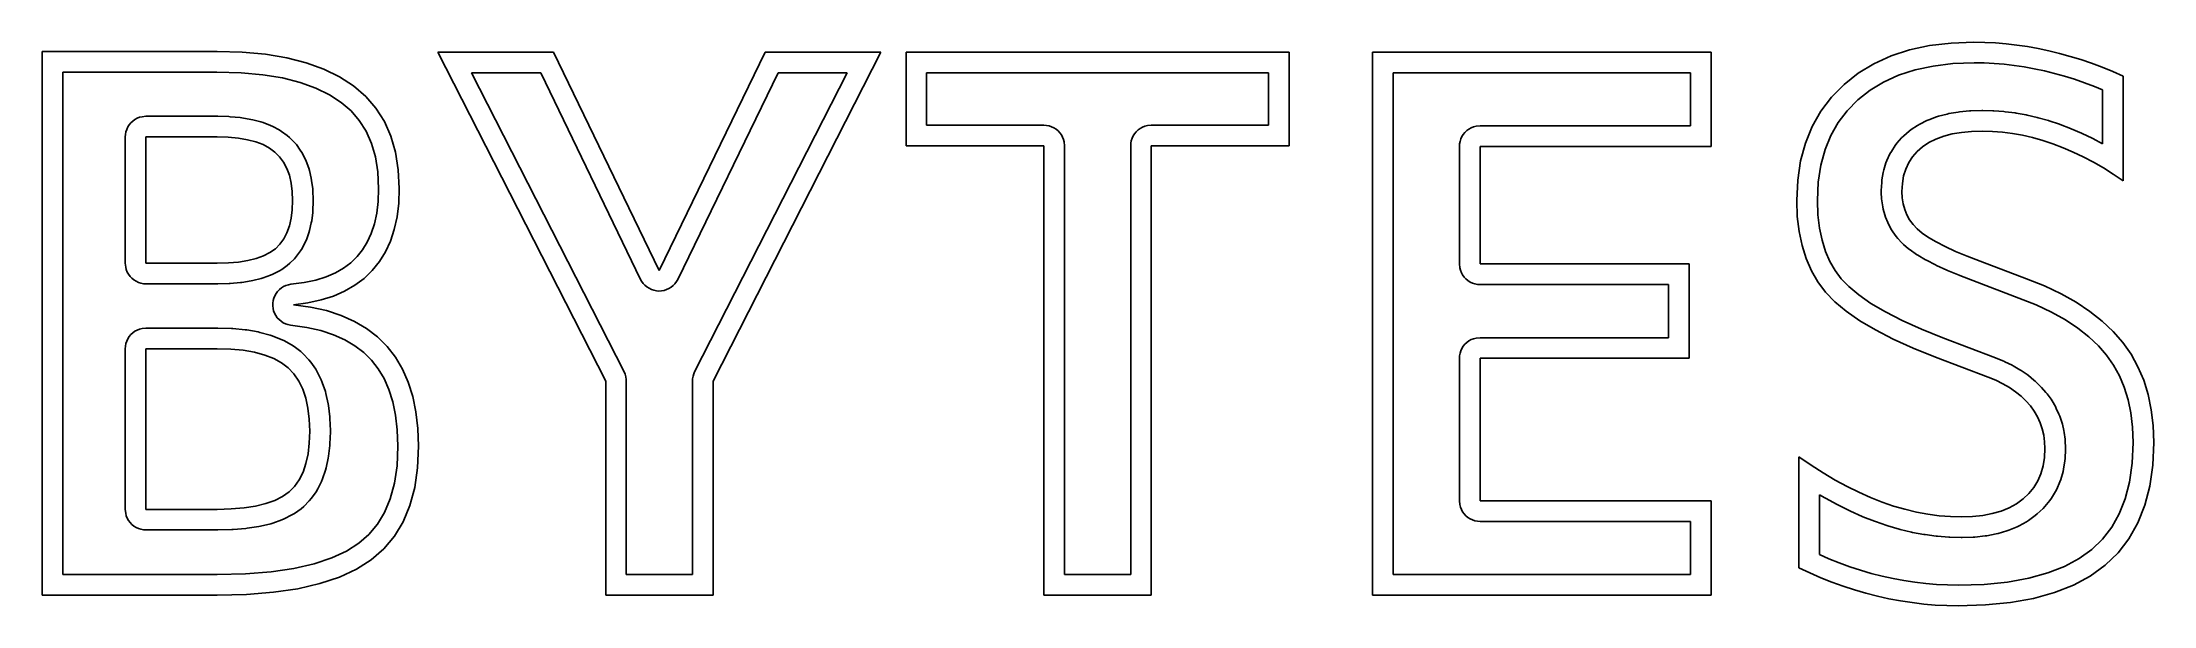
# Model space of a CAD drawing. Header units: metres. Extents: x -25.4 to 25.7, y -6.7 to 7.
import ezdxf

# ---------------------------------------------------------------- set-up
doc = ezdxf.new("R2010")
doc.units = ezdxf.units.M

msp = doc.modelspace()

# ---------------------------------------------------------------- linework, layer by layer
for p, q in [((-21.1967, 6.76012), (-25.4369, 6.76012)), ((-25.4369, 6.76012), (-25.4369, -6.41875)), ((-20.5917, 6.74312), (-21.1967, 6.76012)), ((-20.0312, 6.69209), (-20.5917, 6.74312)), ((-19.5151, 6.60704), (-20.0312, 6.69209)), ((-13.0494, 6.74348), (-15.8528, 6.74348)), ((-15.8528, 6.74348), (-11.7888, -1.23499)), ((-10.4929, 1.45392), (-13.0494, 6.74348)), ((-7.92757, 6.74348), (-10.4929, 1.45392)), ((-9.18817, -1.23499), (-5.12424, 6.74348)), ((-5.12424, 6.74348), (-7.92757, 6.74348)), ((4.76851, 6.74348), (-4.51439, 6.74348)), ((-4.51439, 6.74348), (-4.51439, 4.47212)), ((4.76851, 4.47212), (4.76851, 6.74348)), ((14.9873, 6.74348), (6.78886, 6.74348)), ((6.78886, 6.74348), (6.78886, -6.41875)), ((14.9873, 4.45547), (14.9873, 6.74348)), ((19.3459, 6.65051), (18.9312, 6.46251)), ((19.7956, 6.79675), (19.3459, 6.65051)), ((20.2801, 6.9012), (19.7956, 6.79675)), ((20.7995, 6.96387), (20.2801, 6.9012)), ((21.3538, 6.98476), (20.7995, 6.96387)), ((21.6133, 6.98051), (21.3538, 6.98476)), ((21.8727, 6.96777), (21.6133, 6.98051)), ((22.1321, 6.94653), (21.8727, 6.96777)), ((22.3916, 6.91681), (22.1321, 6.94653)), ((22.651, 6.87857), (22.3916, 6.91681)), ((22.9104, 6.83185), (22.651, 6.87857)), ((23.1698, 6.77663), (22.9104, 6.83185)), ((23.4289, 6.7131), (23.1698, 6.77663)), ((23.6872, 6.64143), (23.4289, 6.7131)), ((-24.9369, -5.91875), (-24.9369, 6.26012)), ((-24.9369, 6.26012), (-21.2037, 6.26012)), ((-21.2037, 6.26012), (-20.6214, 6.24376)), ((-20.6214, 6.24376), (-20.0946, 6.1958)), ((-20.0946, 6.1958), (-19.6171, 6.1171)), ((-19.0435, 6.48798), (-19.5151, 6.60704)), ((-18.6163, 6.3349), (-19.0435, 6.48798)), ((-18.2335, 6.14781), (-18.6163, 6.3349)), ((-17.8952, 5.9267), (-18.2335, 6.14781)), ((-11.3433, -1.00804), (-15.0369, 6.24348)), ((-15.0369, 6.24348), (-13.3631, 6.24348)), ((-13.3631, 6.24348), (-10.943, 1.23634)), ((-10.043, 1.23573), (-7.61435, 6.24348)), ((-5.94005, 6.24348), (-9.6337, -1.00804)), ((-7.61435, 6.24348), (-5.94005, 6.24348)), ((-4.01439, 4.97212), (-4.01439, 6.24348)), ((-4.01439, 6.24348), (4.26851, 6.24348)), ((4.26851, 6.24348), (4.26851, 4.97212)), ((7.28886, -5.91875), (7.28886, 6.24348)), ((7.28886, 6.24348), (14.4873, 6.24348)), ((14.4873, 6.24348), (14.4873, 4.95547)), ((18.5514, 6.23271), (18.2065, 5.96114)), ((18.9312, 6.46251), (18.5514, 6.23271)), ((19.1648, 6.01939), (19.5271, 6.18364)), ((19.5271, 6.18364), (19.9259, 6.31337)), ((19.9259, 6.31337), (20.3629, 6.40756)), ((20.3629, 6.40756), (20.8389, 6.465)), ((20.8389, 6.465), (21.3591, 6.4846)), ((21.3591, 6.4846), (21.5969, 6.48071)), ((21.5969, 6.48071), (21.8401, 6.46877)), ((21.8401, 6.46877), (22.0834, 6.44885)), ((22.0834, 6.44885), (22.3265, 6.42099)), ((22.3265, 6.42099), (22.5704, 6.38504)), ((22.5704, 6.38504), (22.8138, 6.3412)), ((22.8138, 6.3412), (23.0585, 6.28912)), ((23.0585, 6.28912), (23.3021, 6.22937)), ((23.3021, 6.22937), (23.5466, 6.16158)), ((23.5466, 6.16158), (23.7901, 6.08612)), ((23.9449, 6.56163), (23.6872, 6.64143)), ((24.2018, 6.47369), (23.9449, 6.56163)), ((24.458, 6.37762), (24.2018, 6.47369)), ((24.7135, 6.27342), (24.458, 6.37762)), ((24.9682, 6.16109), (24.7135, 6.27342)), ((24.9682, 3.62349), (24.9682, 6.16109)), ((-19.6171, 6.1171), (-19.1893, 6.00912)), ((-19.1893, 6.00912), (-18.811, 5.87354)), ((-18.811, 5.87354), (-18.481, 5.71227)), ((-18.481, 5.71227), (-18.1973, 5.52686)), ((-17.6017, 5.67174), (-17.8952, 5.9267)), ((-17.3533, 5.38312), (-17.6017, 5.67174)), ((17.9025, 5.65305), (17.6452, 5.31361)), ((18.2065, 5.96114), (17.9025, 5.65305)), ((18.5405, 5.58769), (18.8365, 5.8208)), ((18.8365, 5.8208), (19.1648, 6.01939)), ((23.7901, 6.08612), (24.0328, 6.00307)), ((24.0328, 6.00307), (24.276, 5.91187)), ((24.276, 5.91187), (24.4682, 5.83347)), ((24.4682, 5.83347), (24.4682, 4.52525)), ((-23.1374, 5.14085), (-23.1924, 5.11061)), ((-23.079, 5.16397), (-23.1374, 5.14085)), ((-23.0182, 5.1796), (-23.079, 5.16397)), ((-22.9245, 5.18845), (-23.0182, 5.1796)), ((-21.1967, 5.18845), (-22.9245, 5.18845)), ((-21.1826, 5.18825), (-21.1967, 5.18845)), ((-20.9166, 5.18077), (-21.1826, 5.18825)), ((-20.8849, 5.17886), (-20.9166, 5.18077)), ((-20.641, 5.15645), (-20.8849, 5.17886)), ((-20.6037, 5.1516), (-20.641, 5.15645)), ((-20.3819, 5.11423), (-20.6037, 5.1516)), ((-18.1973, 5.52686), (-17.9569, 5.31804)), ((-17.9569, 5.31804), (-17.7565, 5.08508)), ((-17.1501, 5.06085), (-17.3533, 5.38312)), ((17.6452, 5.31361), (17.4348, 4.94284)), ((18.0638, 5.03801), (18.2813, 5.32507)), ((18.2813, 5.32507), (18.5405, 5.58769)), ((20.4493, 5.17509), (20.2607, 5.10545)), ((20.4956, 5.1897), (20.4493, 5.17509)), ((20.7022, 5.24388), (20.4956, 5.1897)), ((20.7442, 5.25298), (20.7022, 5.24388)), ((20.9687, 5.29166), (20.7442, 5.25298)), ((21.0059, 5.29665), (20.9687, 5.29166)), ((21.2484, 5.31987), (21.0059, 5.29665)), ((21.2813, 5.32193), (21.2484, 5.31987)), ((21.5418, 5.32967), (21.2813, 5.32193)), ((21.5696, 5.32971), (21.5418, 5.32967)), ((21.8118, 5.32343), (21.5696, 5.32971)), ((21.8375, 5.32208), (21.8118, 5.32343)), ((22.0804, 5.30321), (21.8375, 5.32208)), ((22.1057, 5.3006), (22.0804, 5.30321)), ((22.3493, 5.26915), (22.1057, 5.3006)), ((22.374, 5.26534), (22.3493, 5.26915)), ((22.6183, 5.2213), (22.374, 5.26534)), ((22.6421, 5.2164), (22.6183, 5.2213)), ((22.8871, 5.15979), (22.6421, 5.2164)), ((22.9101, 5.1539), (22.8871, 5.15979)), ((23.1559, 5.0847), (22.9101, 5.1539)), ((-23.4206, 4.75111), (-23.4245, 4.68845)), ((-23.4245, 4.68845), (-23.4245, 1.62668)), ((-23.4088, 4.81279), (-23.4206, 4.75111)), ((-23.3894, 4.87251), (-23.4088, 4.81279)), ((-23.3627, 4.92932), (-23.3894, 4.87251)), ((-23.329, 4.98235), (-23.3627, 4.92932)), ((-23.289, 5.03072), (-23.329, 4.98235)), ((-23.2432, 5.0737), (-23.289, 5.03072)), ((-23.1924, 5.11061), (-23.2432, 5.0737)), ((-22.9245, 1.62668), (-22.9245, 4.68845)), ((-22.9245, 4.68845), (-21.1967, 4.68845)), ((-21.1967, 4.68845), (-20.9307, 4.68097)), ((-20.9307, 4.68097), (-20.6868, 4.65855)), ((-20.6868, 4.65855), (-20.465, 4.62119)), ((-20.465, 4.62119), (-20.2654, 4.56886)), ((-20.3383, 5.10484), (-20.3819, 5.11423)), ((-20.1386, 5.05252), (-20.3383, 5.10484)), ((-20.0882, 5.03642), (-20.1386, 5.05252)), ((-19.9107, 4.96916), (-20.0882, 5.03642)), ((-19.854, 4.94354), (-19.9107, 4.96916)), ((-19.6987, 4.86133), (-19.854, 4.94354)), ((-19.6379, 4.82338), (-19.6987, 4.86133)), ((-19.5047, 4.72623), (-19.6379, 4.82338)), ((-19.4454, 4.67538), (-19.5047, 4.72623)), ((-19.3319, 4.56169), (-19.4454, 4.67538)), ((-17.7565, 5.08508), (-17.5923, 4.82477)), ((-17.5923, 4.82477), (-17.4628, 4.5331)), ((-16.992, 4.70491), (-17.1501, 5.06085)), ((-16.8791, 4.31531), (-16.992, 4.70491)), ((-1.17325, 4.97212), (-4.01439, 4.97212)), ((-1.11058, 4.96819), (-1.17325, 4.97212)), ((-1.0489, 4.95642), (-1.11058, 4.96819)), ((-0.989182, 4.93701), (-1.0489, 4.95642)), ((-0.932373, 4.91028), (-0.989182, 4.93701)), ((-0.879349, 4.87663), (-0.932373, 4.91028)), ((-0.830978, 4.83661), (-0.879349, 4.87663)), ((-0.787994, 4.79083), (-0.830978, 4.83661)), ((-0.751083, 4.74004), (-0.787994, 4.79083)), ((-0.72084, 4.68501), (-0.751083, 4.74004)), ((-0.697723, 4.62663), (-0.72084, 4.68501)), ((-0.682098, 4.56581), (-0.697723, 4.62663)), ((0.962494, 4.65619), (0.943085, 4.59647)), ((0.989227, 4.713), (0.962494, 4.65619)), ((1.02287, 4.76602), (0.989227, 4.713)), ((1.0629, 4.81439), (1.02287, 4.76602)), ((1.10867, 4.85738), (1.0629, 4.81439)), ((1.15947, 4.89429), (1.10867, 4.85738)), ((1.21449, 4.92453), (1.15947, 4.89429)), ((1.27287, 4.94765), (1.21449, 4.92453)), ((1.33369, 4.96327), (1.27287, 4.94765)), ((1.42738, 4.97212), (1.33369, 4.96327)), ((4.26851, 4.97212), (1.42738, 4.97212)), ((8.9245, 4.63954), (8.90509, 4.57982)), ((8.95123, 4.69635), (8.9245, 4.63954)), ((8.98488, 4.74937), (8.95123, 4.69635)), ((9.0249, 4.79774), (8.98488, 4.74937)), ((9.07068, 4.84073), (9.0249, 4.79774)), ((9.12148, 4.87764), (9.07068, 4.84073)), ((9.1765, 4.90788), (9.12148, 4.87764)), ((9.23488, 4.931), (9.1765, 4.90788)), ((9.2957, 4.94662), (9.23488, 4.931)), ((9.38939, 4.95547), (9.2957, 4.94662)), ((14.4873, 4.95547), (9.38939, 4.95547)), ((17.4348, 4.94284), (17.2711, 4.54074)), ((17.7458, 4.38075), (17.8856, 4.72417)), ((17.8856, 4.72417), (18.0638, 5.03801)), ((19.6019, 4.66585), (19.4892, 4.53755)), ((19.6509, 4.71437), (19.6019, 4.66585)), ((19.7843, 4.82933), (19.6509, 4.71437)), ((19.8355, 4.86809), (19.7843, 4.82933)), ((19.9881, 4.9687), (19.8355, 4.86809)), ((20.0401, 4.99866), (19.9881, 4.9687)), ((20.2106, 5.08379), (20.0401, 4.99866)), ((20.2607, 5.10545), (20.2106, 5.08379)), ((20.2634, 4.55128), (20.4339, 4.63641)), ((20.4339, 4.63641), (20.6225, 4.70605)), ((20.6225, 4.70605), (20.8291, 4.76024)), ((20.8291, 4.76024), (21.0536, 4.79892)), ((21.0536, 4.79892), (21.2961, 4.82214)), ((21.2961, 4.82214), (21.5566, 4.82988)), ((21.5566, 4.82988), (21.7988, 4.82359)), ((21.7988, 4.82359), (22.0417, 4.80472)), ((22.0417, 4.80472), (22.2853, 4.77327)), ((22.2853, 4.77327), (22.5296, 4.72923)), ((22.5296, 4.72923), (22.7746, 4.67262)), ((22.7746, 4.67262), (23.0203, 4.60342)), ((23.0203, 4.60342), (23.2668, 4.52165)), ((23.1778, 5.07799), (23.1559, 5.0847)), ((23.4242, 4.99622), (23.1778, 5.07799)), ((23.4447, 4.98891), (23.4242, 4.99622)), ((23.6911, 4.8951), (23.4447, 4.98891)), ((23.7104, 4.88727), (23.6911, 4.8951)), ((23.9556, 4.78195), (23.7104, 4.88727)), ((23.9741, 4.77356), (23.9556, 4.78195)), ((24.2182, 4.65675), (23.9741, 4.77356)), ((24.2359, 4.64789), (24.2182, 4.65675)), ((24.4682, 4.52525), (24.2359, 4.64789)), ((-20.2654, 4.56886), (-20.0879, 4.5016)), ((-20.0879, 4.5016), (-19.9325, 4.41939)), ((-19.9325, 4.41939), (-19.7993, 4.32224)), ((-19.7993, 4.32224), (-19.6859, 4.20854)), ((-19.6859, 4.20854), (-19.5899, 4.07666)), ((-19.2816, 4.50279), (-19.3319, 4.56169)), ((-19.1856, 4.37091), (-19.2816, 4.50279)), ((-19.1469, 4.30844), (-19.1856, 4.37091)), ((-19.0683, 4.15836), (-19.1469, 4.30844)), ((-19.0414, 4.09718), (-19.0683, 4.15836)), ((-18.9803, 3.92891), (-19.0414, 4.09718)), ((-17.4628, 4.5331), (-17.3679, 4.20581)), ((-17.3679, 4.20581), (-17.3094, 3.84006)), ((-16.8114, 3.89204), (-16.8791, 4.31531)), ((-4.51439, 4.47212), (-1.17325, 4.47212)), ((-1.17325, 4.47212), (-1.17325, -6.41875)), ((-0.673248, 4.47212), (-0.682098, 4.56581)), ((-0.673248, -5.91875), (-0.673248, 4.47212)), ((0.93132, 4.53479), (0.927383, 4.47212)), ((0.927383, 4.47212), (0.927383, -5.91875)), ((0.943085, 4.59647), (0.93132, 4.53479)), ((1.42738, 4.47212), (4.76851, 4.47212)), ((1.42738, -6.41875), (1.42738, 4.47212)), ((8.89333, 4.51814), (8.88939, 4.45547)), ((8.88939, 4.45547), (8.88939, 1.61005)), ((8.90509, 4.57982), (8.89333, 4.51814)), ((9.38939, 1.61005), (9.38939, 4.45547)), ((9.38939, 4.45547), (14.9873, 4.45547)), ((17.1541, 4.10728), (17.084, 3.6425)), ((17.2711, 4.54074), (17.1541, 4.10728)), ((17.6443, 4.00456), (17.7458, 4.38075)), ((19.2469, 4.12108), (19.2223, 4.05664)), ((19.3187, 4.276), (19.2469, 4.12108)), ((19.3535, 4.33881), (19.3187, 4.276)), ((19.4458, 4.48041), (19.3535, 4.33881)), ((19.4892, 4.53755), (19.4458, 4.48041)), ((19.7724, 4.06581), (19.8647, 4.20741)), ((19.8647, 4.20741), (19.9775, 4.33571)), ((19.9775, 4.33571), (20.1108, 4.45067)), ((20.1108, 4.45067), (20.2634, 4.55128)), ((23.2668, 4.52165), (23.5131, 4.42784)), ((23.5131, 4.42784), (23.7583, 4.32253)), ((23.7583, 4.32253), (24.0025, 4.20572)), ((24.0025, 4.20572), (24.2455, 4.07741)), ((-19.5899, 4.07666), (-19.5114, 3.92657)), ((-19.5114, 3.92657), (-19.4503, 3.7583)), ((-19.4503, 3.7583), (-19.4066, 3.57182)), ((-18.9634, 3.87224), (-18.9803, 3.92891)), ((-18.9198, 3.68576), (-18.9634, 3.87224)), ((-18.9107, 3.63524), (-18.9198, 3.68576)), ((-18.8845, 3.43057), (-18.9107, 3.63524)), ((-17.3094, 3.84006), (-17.2892, 3.43216)), ((-16.7888, 3.43512), (-16.8114, 3.89204)), ((17.084, 3.6425), (17.0606, 3.14638)), ((17.561, 3.14375), (17.5822, 3.59332)), ((17.5822, 3.59332), (17.6443, 4.00456)), ((19.1193, 3.58737), (19.109, 3.39249)), ((19.1256, 3.64462), (19.1193, 3.58737)), ((19.1564, 3.82617), (19.1256, 3.64462)), ((19.1711, 3.8884), (19.1564, 3.82617)), ((19.2223, 4.05664), (19.1711, 3.8884)), ((19.6186, 3.5611), (19.6493, 3.74265)), ((19.6493, 3.74265), (19.7006, 3.91089)), ((19.7006, 3.91089), (19.7724, 4.06581)), ((24.2455, 4.07741), (24.4875, 3.93759)), ((24.4875, 3.93759), (24.7284, 3.78629)), ((24.7284, 3.78629), (24.9682, 3.62349)), ((-19.4066, 3.57182), (-19.3805, 3.36716)), ((-19.3805, 3.36716), (-19.3717, 3.1443)), ((-19.3717, 3.1443), (-19.3803, 2.92174)), ((-18.8809, 3.38672), (-18.8845, 3.43057)), ((-18.8721, 3.16386), (-18.8809, 3.38672)), ((-18.8807, 2.90256), (-18.8721, 3.12512)), ((-18.8721, 3.12512), (-18.8721, 3.16386)), ((-17.3009, 3.12341), (-17.3356, 2.8382)), ((-17.2892, 3.43216), (-17.3009, 3.12341)), ((-16.842, 2.75476), (-16.8021, 3.0836)), ((-16.8021, 3.0836), (-16.7888, 3.43512)), ((17.0606, 3.14638), (17.0748, 2.75967)), ((17.5737, 2.79803), (17.561, 3.14375)), ((19.109, 3.39249), (19.1089, 3.34175)), ((19.1089, 3.34175), (19.1164, 3.18941)), ((19.1164, 3.18941), (19.1217, 3.13734)), ((19.1217, 3.13734), (19.1441, 2.99272)), ((19.6083, 3.36621), (19.6186, 3.5611)), ((19.6158, 3.21387), (19.6083, 3.36621)), ((19.6382, 3.06924), (19.6158, 3.21387)), ((19.6755, 2.93239), (19.6382, 3.06924)), ((-19.4059, 2.71791), (-19.4487, 2.53281)), ((-19.3803, 2.92174), (-19.4059, 2.71791)), ((-18.9615, 2.42032), (-18.9188, 2.60542)), ((-18.9188, 2.60542), (-18.9099, 2.65549)), ((-18.9099, 2.65549), (-18.8842, 2.85931)), ((-18.8842, 2.85931), (-18.8807, 2.90256)), ((-17.3917, 2.58006), (-17.468, 2.34818)), ((-17.3356, 2.8382), (-17.3917, 2.58006)), ((-16.9086, 2.44859), (-16.842, 2.75476)), ((17.0748, 2.75967), (17.1174, 2.39619)), ((17.6114, 2.47658), (17.5737, 2.79803)), ((19.1441, 2.99272), (19.1558, 2.93768)), ((19.1558, 2.93768), (19.1931, 2.80083)), ((19.1931, 2.80083), (19.212, 2.74481)), ((19.212, 2.74481), (19.2643, 2.61568)), ((19.2643, 2.61568), (19.2903, 2.56108)), ((19.2903, 2.56108), (19.3575, 2.4397)), ((19.7278, 2.80325), (19.6755, 2.93239)), ((19.795, 2.68187), (19.7278, 2.80325)), ((19.8771, 2.56822), (19.795, 2.68187)), ((19.9741, 2.46233), (19.8771, 2.56822)), ((-19.6795, 2.08984), (-19.7906, 1.97963)), ((-19.5854, 2.21877), (-19.6795, 2.08984)), ((-19.5085, 2.36642), (-19.5854, 2.21877)), ((-19.4487, 2.53281), (-19.5085, 2.36642)), ((-19.142, 1.98773), (-19.0651, 2.13539)), ((-19.0651, 2.13539), (-19.038, 2.19724)), ((-19.038, 2.19724), (-18.9782, 2.36362)), ((-18.9782, 2.36362), (-18.9615, 2.42032)), ((-17.5634, 2.1405), (-17.6776, 1.95483)), ((-17.468, 2.34818), (-17.5634, 2.1405)), ((-17.1217, 1.90428), (-17.0018, 2.1651)), ((-17.0018, 2.1651), (-16.9086, 2.44859)), ((17.1174, 2.39619), (17.1885, 2.05594)), ((17.1885, 2.05594), (17.288, 1.73891)), ((17.6729, 2.18222), (17.6114, 2.47658)), ((17.7571, 1.914), (17.6729, 2.18222)), ((19.3575, 2.4397), (19.3897, 2.38902)), ((19.3897, 2.38902), (19.4718, 2.27538)), ((19.4718, 2.27538), (19.5085, 2.23041)), ((19.5085, 2.23041), (19.6055, 2.12451)), ((19.6055, 2.12451), (19.6488, 2.08267)), ((19.6488, 2.08267), (19.7696, 1.97914)), ((20.0949, 2.3588), (19.9741, 2.46233)), ((20.2483, 2.2522), (20.0949, 2.3588)), ((20.4342, 2.14253), (20.2483, 2.2522)), ((20.6527, 2.02982), (20.4342, 2.14253)), ((-23.4245, 1.62668), (-23.4157, 1.53299)), ((-21.1967, 1.62668), (-22.9245, 1.62668)), ((-20.9262, 1.63388), (-21.1967, 1.62668)), ((-20.6789, 1.65549), (-20.9262, 1.63388)), ((-20.4548, 1.69151), (-20.6789, 1.65549)), ((-20.254, 1.74193), (-20.4548, 1.69151)), ((-20.0763, 1.80676), (-20.254, 1.74193)), ((-19.9218, 1.88599), (-20.0763, 1.80676)), ((-19.7906, 1.97963), (-19.9218, 1.88599)), ((-19.6314, 1.47897), (-19.5002, 1.57262)), ((-19.5002, 1.57262), (-19.4385, 1.62463)), ((-19.4385, 1.62463), (-19.3274, 1.73485)), ((-19.3274, 1.73485), (-19.2755, 1.79518)), ((-19.2755, 1.79518), (-19.1815, 1.9241)), ((-19.1815, 1.9241), (-19.142, 1.98773)), ((-17.9648, 1.6403), (-18.1391, 1.50978)), ((-17.8112, 1.7885), (-17.9648, 1.6403)), ((-17.6776, 1.95483), (-17.8112, 1.7885)), ((-17.4413, 1.45067), (-17.2681, 1.66614)), ((-17.2681, 1.66614), (-17.1217, 1.90428)), ((8.88939, 1.61005), (8.89824, 1.51636)), ((14.4583, 1.61005), (9.38939, 1.61005)), ((14.4583, -0.677948), (14.4583, 1.61005)), ((17.288, 1.73891), (17.4159, 1.4451)), ((17.863, 1.67064), (17.7571, 1.914)), ((17.9904, 1.4502), (17.863, 1.67064)), ((19.7696, 1.97914), (19.8096, 1.94823)), ((19.8096, 1.94823), (19.9629, 1.84163)), ((19.9629, 1.84163), (19.9943, 1.82153)), ((19.9943, 1.82153), (20.1802, 1.71187)), ((20.1802, 1.71187), (20.205, 1.69818)), ((20.205, 1.69818), (20.4235, 1.58546)), ((20.4235, 1.58546), (20.4433, 1.57578)), ((20.4433, 1.57578), (20.6944, 1.45998)), ((20.9038, 1.91402), (20.6527, 2.02982)), ((21.1874, 1.79515), (20.9038, 1.91402)), ((21.5036, 1.67322), (21.1874, 1.79515)), ((22.6233, 1.24956), (21.5036, 1.67322)), ((-23.4157, 1.53299), (-23.4, 1.47217)), ((-23.4, 1.47217), (-23.3769, 1.41379)), ((-23.3769, 1.41379), (-23.3467, 1.35876)), ((-23.3467, 1.35876), (-23.3098, 1.30797)), ((-23.3098, 1.30797), (-23.2668, 1.26219)), ((-23.2668, 1.26219), (-23.2184, 1.22217)), ((-23.2184, 1.22217), (-23.1654, 1.18852)), ((-23.1654, 1.18852), (-23.1086, 1.16179)), ((-23.1086, 1.16179), (-23.0489, 1.14238)), ((-23.0489, 1.14238), (-22.9872, 1.13062)), ((-22.9872, 1.13062), (-22.9245, 1.12668)), ((-22.9245, 1.12668), (-21.1967, 1.12668)), ((-21.1967, 1.12668), (-21.1834, 1.12686)), ((-21.1834, 1.12686), (-20.9129, 1.13406)), ((-20.9129, 1.13406), (-20.8827, 1.13577)), ((-20.8827, 1.13577), (-20.6354, 1.15738)), ((-20.6354, 1.15738), (-20.5995, 1.16182)), ((-20.5995, 1.16182), (-20.3755, 1.19785)), ((-20.3755, 1.19785), (-20.3331, 1.20656)), ((-20.3331, 1.20656), (-20.1322, 1.25697)), ((-20.1322, 1.25697), (-20.0826, 1.27222)), ((-20.0826, 1.27222), (-19.9049, 1.33705)), ((-19.9049, 1.33705), (-19.8481, 1.36188)), ((-19.8481, 1.36188), (-19.6936, 1.4411)), ((-19.6936, 1.4411), (-19.6314, 1.47897)), ((-19.6434, 1.02953), (-19.6923, 0.990051)), ((-19.59, 1.06256), (-19.6434, 1.02953)), ((-19.5329, 1.08864), (-19.59, 1.06256)), ((-19.473, 1.10735), (-19.5329, 1.08864)), ((-19.4184, 1.11752), (-19.473, 1.10735)), ((-19.0913, 1.15985), (-19.4184, 1.11752)), ((-18.8115, 1.22003), (-19.0913, 1.15985)), ((-18.5605, 1.29915), (-18.8115, 1.22003)), ((-18.3368, 1.39607), (-18.5605, 1.29915)), ((-18.1391, 1.50978), (-18.3368, 1.39607)), ((-18.1121, 0.948517), (-17.8637, 1.09142)), ((-17.8637, 1.09142), (-17.64, 1.2588)), ((-17.64, 1.2588), (-17.4413, 1.45067)), ((-10.943, 1.23634), (-10.9181, 1.19098)), ((-10.9181, 1.19098), (-10.8818, 1.13974)), ((-10.8818, 1.13974), (-10.8394, 1.09348)), ((-10.8394, 1.09348), (-10.7915, 1.05289)), ((-10.7915, 1.05289), (-10.7389, 1.01862)), ((-10.2571, 1.01297), (-10.2037, 1.04599)), ((-10.2037, 1.04599), (-10.1549, 1.08545)), ((-10.1549, 1.08545), (-10.1114, 1.13071)), ((-10.1114, 1.13071), (-10.0739, 1.18108)), ((-10.0739, 1.18108), (-10.043, 1.23573)), ((8.89824, 1.51636), (8.91386, 1.45554)), ((8.91386, 1.45554), (8.93698, 1.39716)), ((8.93698, 1.39716), (8.96722, 1.34213)), ((8.96722, 1.34213), (9.00414, 1.29134)), ((9.00414, 1.29134), (9.04712, 1.24556)), ((9.04712, 1.24556), (9.09549, 1.20554)), ((9.09549, 1.20554), (9.14851, 1.17189)), ((9.14851, 1.17189), (9.20532, 1.14516)), ((9.20532, 1.14516), (9.26505, 1.12575)), ((9.26505, 1.12575), (9.32672, 1.11398)), ((9.32672, 1.11398), (9.38939, 1.11005)), ((9.38939, 1.11005), (13.9583, 1.11005)), ((13.9583, 1.11005), (13.9583, -0.177948)), ((17.4159, 1.4451), (17.5722, 1.17451)), ((17.5722, 1.17451), (17.757, 0.927155)), ((18.139, 1.25121), (17.9904, 1.4502)), ((18.3235, 1.05905), (18.139, 1.25121)), ((18.562, 0.859909), (18.3235, 1.05905)), ((20.6944, 1.45998), (20.7105, 1.45288)), ((20.7105, 1.45288), (20.9941, 1.33401)), ((20.9941, 1.33401), (21.0075, 1.32864)), ((21.0075, 1.32864), (21.3237, 1.20671)), ((21.3237, 1.20671), (22.4422, 0.783478)), ((23.0596, 1.07556), (22.6233, 1.24956)), ((23.4617, 0.886093), (23.0596, 1.07556)), ((-19.8528, 0.658798), (-19.8535, 0.596008)), ((-19.8535, 0.596008), (-19.8464, 0.53363)), ((-19.8442, 0.720993), (-19.8528, 0.658798)), ((-19.8464, 0.53363), (-19.8315, 0.472641)), ((-19.8279, 0.781631), (-19.8442, 0.720993)), ((-19.8041, 0.839737), (-19.8279, 0.781631)), ((-19.7733, 0.894409), (-19.8041, 0.839737)), ((-19.7358, 0.944778), (-19.7733, 0.894409)), ((-19.6923, 0.990051), (-19.7358, 0.944778)), ((-19.3542, 0.621658), (-19.0064, 0.666656)), ((-18.9387, 0.564301), (-19.3542, 0.621658)), ((-19.0064, 0.666656), (-18.6835, 0.73613)), ((-18.5536, 0.477798), (-18.9387, 0.564301)), ((-18.6835, 0.73613), (-18.3854, 0.830078)), ((-18.3854, 0.830078), (-18.1121, 0.948517)), ((-10.7389, 1.01862), (-10.6824, 0.991226)), ((-10.6824, 0.991226), (-10.6229, 0.971115)), ((-10.6229, 0.971115), (-10.5613, 0.958633)), ((-10.5613, 0.958633), (-10.4987, 0.953949)), ((-10.4987, 0.953949), (-10.436, 0.957153)), ((-10.436, 0.957153), (-10.3742, 0.968201)), ((-10.3742, 0.968201), (-10.3143, 0.986908)), ((-10.3143, 0.986908), (-10.2571, 1.01297)), ((17.757, 0.927155), (17.9819, 0.692978)), ((17.9819, 0.692978), (18.2586, 0.461853)), ((18.8573, 0.654892), (18.562, 0.859909)), ((19.2091, 0.446732), (18.8573, 0.654892)), ((22.4422, 0.783478), (22.8603, 0.616714)), ((22.8603, 0.616714), (23.2332, 0.441025)), ((23.8296, 0.681152), (23.4617, 0.886093)), ((24.1633, 0.460724), (23.8296, 0.681152)), ((-23.1374, 0.007431), (-23.1924, -0.022812)), ((-23.079, 0.030548), (-23.1374, 0.007431)), ((-23.0182, 0.046173), (-23.079, 0.030548)), ((-22.9245, 0.055023), (-23.0182, 0.046173)), ((-21.1967, 0.055023), (-22.9245, 0.055023)), ((-21.1822, 0.05481), (-21.1967, 0.055023)), ((-20.8535, 0.045273), (-21.1822, 0.05481)), ((-20.8207, 0.043243), (-20.8535, 0.045273)), ((-20.5197, 0.014648), (-20.8207, 0.043243)), ((-20.4811, 0.00946), (-20.5197, 0.014648)), ((-20.2078, -0.038178), (-20.4811, 0.00946)), ((-19.8315, 0.472641), (-19.809, 0.413986)), ((-19.809, 0.413986), (-19.7794, 0.358627)), ((-19.7794, 0.358627), (-19.7431, 0.307404)), ((-19.7431, 0.307404), (-19.7007, 0.261139)), ((-19.7007, 0.261139), (-19.6527, 0.220566)), ((-19.6527, 0.220566), (-19.6001, 0.18631)), ((-19.6001, 0.18631), (-19.5436, 0.15892)), ((-19.5436, 0.15892), (-19.4841, 0.138824)), ((-19.4841, 0.138824), (-19.4226, 0.126358)), ((-19.4226, 0.126358), (-19.0278, 0.071854)), ((-19.0278, 0.071854), (-18.6863, -0.004852)), ((-18.1989, 0.362183), (-18.5536, 0.477798)), ((-17.8746, 0.217407), (-18.1989, 0.362183)), ((-17.5807, 0.043518), (-17.8746, 0.217407)), ((-17.3172, -0.159515), (-17.5807, 0.043518)), ((18.2586, 0.461853), (18.5871, 0.23381)), ((18.5871, 0.23381), (18.9674, 0.008804)), ((18.9674, 0.008804), (19.3995, -0.213104)), ((19.6167, 0.237427), (19.2091, 0.446732)), ((20.0801, 0.027862), (19.6167, 0.237427)), ((20.6013, -0.182053), (20.0801, 0.027862)), ((23.2332, 0.441025), (23.5697, 0.253586)), ((23.5697, 0.253586), (23.8703, 0.054993)), ((23.8703, 0.054993), (24.1355, -0.153854)), ((24.4628, 0.224823), (24.1633, 0.460724)), ((24.7282, -0.02655), (24.4628, 0.224823)), ((-23.4206, -0.382309), (-23.4245, -0.444977)), ((-23.4245, -0.444977), (-23.4245, -4.33875)), ((-23.4088, -0.320633), (-23.4206, -0.382309)), ((-23.3894, -0.26091), (-23.4088, -0.320633)), ((-23.3627, -0.204102), (-23.3894, -0.26091)), ((-23.329, -0.151077), (-23.3627, -0.204102)), ((-23.289, -0.102707), (-23.329, -0.151077)), ((-23.2432, -0.059723), (-23.289, -0.102707)), ((-23.1924, -0.022812), (-23.2432, -0.059723)), ((-22.9245, -4.33875), (-22.9245, -0.444977)), ((-22.9245, -0.444977), (-21.1967, -0.444977)), ((-21.1967, -0.444977), (-20.868, -0.454514)), ((-20.868, -0.454514), (-20.567, -0.483109)), ((-20.567, -0.483109), (-20.2937, -0.530746)), ((-20.1626, -0.048233), (-20.2078, -0.038178)), ((-19.917, -0.114944), (-20.1626, -0.048233)), ((-19.8649, -0.132202), (-19.917, -0.114944)), ((-19.647, -0.217972), (-19.8649, -0.132202)), ((-19.5888, -0.245346), (-19.647, -0.217972)), ((-19.3987, -0.350174), (-19.5888, -0.245346)), ((-19.3368, -0.390472), (-19.3987, -0.350174)), ((-19.1744, -0.514359), (-19.3368, -0.390472)), ((-18.6863, -0.004852), (-18.3788, -0.105072)), ((-18.3788, -0.105072), (-18.1046, -0.227478)), ((-18.1046, -0.227478), (-17.8616, -0.371246)), ((-17.8616, -0.371246), (-17.6476, -0.536194)), ((-17.0841, -0.391678), (-17.3172, -0.159515)), ((-16.8818, -0.65242), (-17.0841, -0.391678)), ((8.9245, -0.493881), (8.90509, -0.553604)), ((8.95123, -0.437073), (8.9245, -0.493881)), ((8.98488, -0.384048), (8.95123, -0.437073)), ((9.0249, -0.335678), (8.98488, -0.384048)), ((9.07068, -0.292694), (9.0249, -0.335678)), ((9.12148, -0.255783), (9.07068, -0.292694)), ((9.1765, -0.22554), (9.12148, -0.255783)), ((9.23488, -0.202423), (9.1765, -0.22554)), ((9.2957, -0.186798), (9.23488, -0.202423)), ((9.38939, -0.177948), (9.2957, -0.186798)), ((13.9583, -0.177948), (9.38939, -0.177948)), ((19.3995, -0.213104), (19.8835, -0.431976)), ((19.8835, -0.431976), (20.4193, -0.647781)), ((21.875, -0.665619), (20.6013, -0.182053)), ((24.1355, -0.153854), (24.3664, -0.372559)), ((24.3664, -0.372559), (24.5644, -0.601044)), ((24.9594, -0.293396), (24.7282, -0.02655)), ((25.1582, -0.578217), (24.9594, -0.293396)), ((-20.2937, -0.530746), (-20.0481, -0.597458)), ((-20.0481, -0.597458), (-19.8302, -0.683228)), ((-19.8302, -0.683228), (-19.64, -0.788055)), ((-19.64, -0.788055), (-19.4776, -0.911942)), ((-19.4776, -0.911942), (-19.3396, -1.05756)), ((-19.1147, -0.568008), (-19.1744, -0.514359)), ((-18.9767, -0.713623), (-19.1147, -0.568008)), ((-18.9274, -0.774551), (-18.9767, -0.713623)), ((-18.8106, -0.944611), (-18.9274, -0.774551)), ((-18.774, -1.0072), (-18.8106, -0.944611)), ((-18.6785, -1.20172), (-18.774, -1.0072)), ((-17.6476, -0.536194), (-17.4596, -0.723373)), ((-17.4596, -0.723373), (-17.296, -0.93428)), ((-17.296, -0.93428), (-17.1559, -1.17061)), ((-16.7106, -0.941208), (-16.8818, -0.65242)), ((-16.5706, -1.25806), (-16.7106, -0.941208)), ((-11.3184, -1.06567), (-11.3433, -1.00804)), ((-9.6337, -1.00804), (-9.65306, -1.05092)), ((8.89333, -0.61528), (8.88939, -0.677948)), ((8.88939, -0.677948), (8.88939, -4.13074)), ((8.90509, -0.553604), (8.89333, -0.61528)), ((9.38939, -4.13074), (9.38939, -0.677948)), ((9.38939, -0.677948), (14.4583, -0.677948)), ((20.4193, -0.647781), (21.6976, -1.13307)), ((21.8893, -0.67128), (21.875, -0.665619)), ((22.0742, -0.748062), (21.8893, -0.67128)), ((22.103, -0.761093), (22.0742, -0.748062)), ((22.275, -0.845596), (22.103, -0.761093)), ((22.3054, -0.861832), (22.275, -0.845596)), ((22.4644, -0.954071), (22.3054, -0.861832)), ((22.4959, -0.973969), (22.4644, -0.954071)), ((22.642, -1.07394), (22.4959, -0.973969)), ((24.5644, -0.601044), (24.733, -0.842651)), ((24.733, -0.842651), (24.8759, -1.10211)), ((25.3264, -0.883545), (25.1582, -0.578217)), ((25.464, -1.2094), (25.3264, -0.883545)), ((-19.3396, -1.05756), (-19.2228, -1.22762)), ((-19.2228, -1.22762), (-19.1273, -1.42213)), ((-19.1273, -1.42213), (-19.053, -1.64111)), ((-18.6538, -1.26149), (-18.6785, -1.20172)), ((-18.5795, -1.48047), (-18.6538, -1.26149)), ((-18.5645, -1.53458), (-18.5795, -1.48047)), ((-17.1559, -1.17061), (-17.0391, -1.43491)), ((-17.0391, -1.43491), (-16.9459, -1.72974)), ((-16.4616, -1.60297), (-16.5706, -1.25806)), ((-11.7888, -1.23499), (-11.7888, -6.41875)), ((-11.3008, -1.12598), (-11.3184, -1.06567)), ((-11.291, -1.18799), (-11.3008, -1.12598)), ((-11.2888, -1.23499), (-11.291, -1.18799)), ((-11.2888, -5.91875), (-11.2888, -1.23499)), ((-9.68423, -1.17232), (-9.68817, -1.23499)), ((-9.68817, -1.23499), (-9.68817, -5.91875)), ((-9.67247, -1.11064), (-9.68423, -1.17232)), ((-9.65306, -1.05092), (-9.67247, -1.11064)), ((-9.18817, -6.41875), (-9.18817, -1.23499)), ((21.6976, -1.13307), (21.8825, -1.20985)), ((21.8825, -1.20985), (22.0545, -1.29436)), ((22.0545, -1.29436), (22.2135, -1.3866)), ((22.2135, -1.3866), (22.3596, -1.48657)), ((22.3596, -1.48657), (22.4928, -1.59427)), ((22.6741, -1.09785), (22.642, -1.07394)), ((22.8072, -1.20555), (22.6741, -1.09785)), ((22.8391, -1.23369), (22.8072, -1.20555)), ((22.9593, -1.34912), (22.8391, -1.23369)), ((22.99, -1.38138), (22.9593, -1.34912)), ((23.0972, -1.50453), (22.99, -1.38138)), ((23.1259, -1.54071), (23.0972, -1.50453)), ((24.8759, -1.10211), (24.9937, -1.38083)), ((24.9937, -1.38083), (25.0864, -1.68089)), ((25.5711, -1.55576), (25.464, -1.2094)), ((-19.053, -1.64111), (-18.9999, -1.88454)), ((-18.9999, -1.88454), (-18.968, -2.15244)), ((-18.5114, -1.778), (-18.5645, -1.53458)), ((-18.5034, -1.82552), (-18.5114, -1.778)), ((-18.4715, -2.09341), (-18.5034, -1.82552)), ((-16.9459, -1.72974), (-16.8779, -2.05609)), ((-16.3838, -1.97594), (-16.4616, -1.60297)), ((-16.3371, -2.37695), (-16.3838, -1.97594)), ((22.4928, -1.59427), (22.6129, -1.7097)), ((22.6129, -1.7097), (22.7201, -1.83286)), ((22.7201, -1.83286), (22.8137, -1.96281)), ((22.8137, -1.96281), (22.8929, -2.09869)), ((23.2195, -1.67067), (23.1259, -1.54071)), ((23.2457, -1.71107), (23.2195, -1.67067)), ((23.3249, -1.84695), (23.2457, -1.71107)), ((23.3477, -1.89096), (23.3249, -1.84695)), ((23.4125, -2.03278), (23.3477, -1.89096)), ((23.4309, -2.07912), (23.4125, -2.03278)), ((25.0864, -1.68089), (25.1536, -2.00319)), ((25.1536, -2.00319), (25.1945, -2.34888)), ((25.6475, -1.92262), (25.5711, -1.55576)), ((25.6934, -2.31), (25.6475, -1.92262)), ((-18.968, -2.15244), (-18.9574, -2.44478)), ((-18.9574, -2.44478), (-18.9676, -2.73152)), ((-18.4684, -2.13431), (-18.4715, -2.09341)), ((-18.4578, -2.42665), (-18.4684, -2.13431)), ((-18.4679, -2.74924), (-18.4578, -2.46249)), ((-18.4578, -2.46249), (-18.4578, -2.42665)), ((-16.8779, -2.05609), (-16.8361, -2.41501)), ((-16.8361, -2.41501), (-16.822, -2.80388)), ((-16.3216, -2.80605), (-16.3371, -2.37695)), ((22.8929, -2.09869), (22.9577, -2.24051)), ((22.9577, -2.24051), (23.008, -2.38824)), ((23.008, -2.38824), (23.044, -2.5419)), ((23.044, -2.5419), (23.0656, -2.70149)), ((23.4813, -2.22685), (23.4309, -2.07912)), ((23.4949, -2.2742), (23.4813, -2.22685)), ((23.5309, -2.42786), (23.4949, -2.2742)), ((23.5395, -2.47487), (23.5309, -2.42786)), ((23.5611, -2.63446), (23.5395, -2.47487)), ((25.1945, -2.34888), (25.2083, -2.71626)), ((25.7087, -2.7179), (25.6934, -2.31)), ((-18.9981, -2.99275), (-19.0489, -3.22845)), ((-18.9676, -2.73152), (-18.9981, -2.99275)), ((-18.5093, -3.09814), (-18.5015, -3.05074)), ((-18.5015, -3.05074), (-18.471, -2.78951)), ((-18.471, -2.78951), (-18.4679, -2.74924)), ((-16.822, -2.80388), (-16.8433, -3.28085)), ((-16.3449, -3.32841), (-16.3216, -2.80605)), ((17.4094, -3.26857), (17.1135, -3.06578)), ((17.1135, -3.06578), (17.1135, -5.75314)), ((23.0728, -2.86702), (23.062, -3.08374)), ((23.0656, -2.70149), (23.0728, -2.86702)), ((23.5652, -2.67981), (23.5611, -2.63446)), ((23.5614, -3.1086), (23.5722, -2.89188)), ((23.5723, -2.84534), (23.5652, -2.67981)), ((23.5722, -2.89188), (23.5723, -2.84534)), ((25.2083, -2.71626), (25.1862, -3.22044)), ((25.6847, -3.26662), (25.7087, -2.7179)), ((-19.1201, -3.43863), (-19.2116, -3.62328)), ((-19.0489, -3.22845), (-19.1201, -3.43863)), ((-18.6465, -3.59898), (-18.5753, -3.38881)), ((-18.5753, -3.38881), (-18.5602, -3.33385)), ((-18.5602, -3.33385), (-18.5093, -3.09814)), ((-16.8433, -3.28085), (-16.9056, -3.70683)), ((-16.4151, -3.808), (-16.3449, -3.32841)), ((17.7025, -3.45598), (17.4094, -3.26857)), ((17.993, -3.62801), (17.7025, -3.45598)), ((22.9757, -3.47464), (22.9001, -3.64879)), ((23.0296, -3.28629), (22.9757, -3.47464)), ((23.062, -3.08374), (23.0296, -3.28629)), ((23.4563, -3.6124), (23.5103, -3.42404)), ((23.5103, -3.42404), (23.5234, -3.36522)), ((23.5234, -3.36522), (23.5558, -3.16267)), ((23.5558, -3.16267), (23.5614, -3.1086)), ((25.1862, -3.22044), (25.1215, -3.67635)), ((25.6126, -3.77414), (25.6847, -3.26662)), ((-19.6131, -4.02814), (-19.801, -4.12305)), ((-19.4556, -3.91599), (-19.6131, -4.02814)), ((-19.3234, -3.78239), (-19.4556, -3.91599)), ((-19.2116, -3.62328), (-19.3234, -3.78239)), ((-18.968, -4.13403), (-18.9144, -4.0699)), ((-18.9144, -4.0699), (-18.8025, -3.91078)), ((-18.8025, -3.91078), (-18.7636, -3.84529)), ((-18.7636, -3.84529), (-18.6721, -3.66064)), ((-18.6721, -3.66064), (-18.6465, -3.59898)), ((-17.0065, -4.08353), (-17.1434, -4.41302)), ((-16.9056, -3.70683), (-17.0065, -4.08353)), ((-16.5321, -4.24478), (-16.4151, -3.808)), ((17.6135, -5.43712), (17.6135, -3.98436)), ((17.6135, -3.98436), (17.7382, -4.05821)), ((17.7382, -4.05821), (17.754, -4.06715)), ((17.754, -4.06715), (18.0417, -4.22379)), ((18.2807, -3.78464), (17.993, -3.62801)), ((18.5658, -3.92587), (18.2807, -3.78464)), ((18.8482, -4.05173), (18.5658, -3.92587)), ((19.1278, -4.1622), (18.8482, -4.05173)), ((22.5439, -4.08615), (22.3839, -4.20172)), ((22.6842, -3.95456), (22.5439, -4.08615)), ((22.8029, -3.80878), (22.6842, -3.95456)), ((22.9001, -3.64879), (22.8029, -3.80878)), ((23.1906, -4.12454), (23.2303, -4.06833)), ((23.2303, -4.06833), (23.3275, -3.90834)), ((23.3275, -3.90834), (23.3588, -3.84781)), ((23.3588, -3.84781), (23.4343, -3.67366)), ((23.4343, -3.67366), (23.4563, -3.6124)), ((25.0161, -4.08566), (24.872, -4.44992)), ((25.1215, -3.67635), (25.0161, -4.08566)), ((25.4925, -4.24045), (25.6126, -3.77414)), ((-23.4245, -4.33875), (-23.4157, -4.43243)), ((-23.4157, -4.43243), (-23.4, -4.49326)), ((-23.4, -4.49326), (-23.3769, -4.55164)), ((-23.3769, -4.55164), (-23.3467, -4.60666)), ((-21.1967, -4.33875), (-22.9245, -4.33875)), ((-20.8567, -4.33011), (-21.1967, -4.33875)), ((-20.5472, -4.30423), (-20.8567, -4.33011)), ((-20.2681, -4.26109), (-20.5472, -4.30423)), ((-20.0193, -4.2007), (-20.2681, -4.26109)), ((-19.801, -4.12305), (-20.0193, -4.2007)), ((-19.8517, -4.67178), (-19.6334, -4.59413)), ((-19.6334, -4.59413), (-19.5756, -4.56935)), ((-19.5756, -4.56935), (-19.3877, -4.47444)), ((-19.3877, -4.47444), (-19.3231, -4.43542)), ((-19.3231, -4.43542), (-19.1656, -4.32327)), ((-19.1656, -4.32327), (-19.1001, -4.26762)), ((-19.1001, -4.26762), (-18.968, -4.13403)), ((-17.1434, -4.41302), (-17.3152, -4.69957)), ((-16.6958, -4.63878), (-16.5321, -4.24478)), ((8.88939, -4.13074), (8.89824, -4.22443)), ((8.89824, -4.22443), (8.91386, -4.28525)), ((8.91386, -4.28525), (8.93698, -4.34363)), ((8.93698, -4.34363), (8.96722, -4.39865)), ((8.96722, -4.39865), (9.00414, -4.44945)), ((9.00414, -4.44945), (9.04712, -4.49522)), ((9.04712, -4.49522), (9.09549, -4.53525)), ((9.09549, -4.53525), (9.14851, -4.56889)), ((9.14851, -4.56889), (9.20532, -4.59563)), ((9.20532, -4.59563), (9.26505, -4.61504)), ((14.9873, -4.13074), (9.38939, -4.13074)), ((14.9873, -6.41875), (14.9873, -4.13074)), ((18.0417, -4.22379), (18.0588, -4.23267)), ((18.0588, -4.23267), (18.3438, -4.3739)), ((18.3438, -4.3739), (18.3623, -4.38257)), ((18.3623, -4.38257), (18.6446, -4.50842)), ((18.6446, -4.50842), (18.6645, -4.51675)), ((18.6645, -4.51675), (18.9441, -4.62723)), ((19.4057, -4.2576), (19.1278, -4.1622)), ((19.6827, -4.33832), (19.4057, -4.2576)), ((19.9587, -4.40437), (19.6827, -4.33832)), ((20.2339, -4.45573), (19.9587, -4.40437)), ((20.5082, -4.49243), (20.2339, -4.45573)), ((20.7816, -4.51445), (20.5082, -4.49243)), ((21.054, -4.52179), (20.7816, -4.51445)), ((21.3198, -4.51289), (21.054, -4.52179)), ((21.5679, -4.48622), (21.3198, -4.51289)), ((21.7984, -4.44177), (21.5679, -4.48622)), ((22.0112, -4.37953), (21.7984, -4.44177)), ((22.2064, -4.29951), (22.0112, -4.37953)), ((22.3839, -4.20172), (22.2064, -4.29951)), ((22.6768, -4.60696), (22.8367, -4.49139)), ((22.8367, -4.49139), (22.8859, -4.45088)), ((22.8859, -4.45088), (23.0262, -4.31929)), ((23.0262, -4.31929), (23.0719, -4.27032)), ((23.0719, -4.27032), (23.1906, -4.12454)), ((24.872, -4.44992), (24.6903, -4.77269)), ((25.3244, -4.66554), (25.4925, -4.24045)), ((-23.3467, -4.60666), (-23.3098, -4.65746)), ((-23.3098, -4.65746), (-23.2668, -4.70323)), ((-23.2668, -4.70323), (-23.2184, -4.74326)), ((-23.2184, -4.74326), (-23.1654, -4.7769)), ((-23.1654, -4.7769), (-23.1086, -4.80363)), ((-23.1086, -4.80363), (-23.0489, -4.82304)), ((-23.0489, -4.82304), (-22.9872, -4.83481)), ((-22.9872, -4.83481), (-22.9245, -4.83875)), ((-22.9245, -4.83875), (-21.1967, -4.83875)), ((-21.1967, -4.83875), (-21.184, -4.83858)), ((-21.184, -4.83858), (-20.844, -4.82994)), ((-20.844, -4.82994), (-20.8151, -4.82837)), ((-20.8151, -4.82837), (-20.5055, -4.80249)), ((-20.5055, -4.80249), (-20.4708, -4.79837)), ((-20.4708, -4.79837), (-20.1917, -4.75523)), ((-20.1917, -4.75523), (-20.1501, -4.74698)), ((-20.1501, -4.74698), (-19.9013, -4.68658)), ((-19.9013, -4.68658), (-19.8517, -4.67178)), ((-17.5223, -4.94783), (-17.7679, -5.16238)), ((-17.3152, -4.69957), (-17.5223, -4.94783)), ((-17.1636, -5.29839), (-16.9063, -4.98997)), ((-16.9063, -4.98997), (-16.6958, -4.63878)), ((9.26505, -4.61504), (9.32672, -4.6268)), ((9.32672, -4.6268), (9.38939, -4.63074)), ((9.38939, -4.63074), (14.4873, -4.63074)), ((14.4873, -4.63074), (14.4873, -5.91875)), ((18.9441, -4.62723), (18.9655, -4.6351)), ((18.9655, -4.6351), (19.2433, -4.7305)), ((19.2433, -4.7305), (19.2658, -4.73763)), ((19.2658, -4.73763), (19.5428, -4.81834)), ((19.5428, -4.81834), (19.5663, -4.82458)), ((19.5663, -4.82458), (19.8424, -4.89064)), ((19.8424, -4.89064), (19.867, -4.89589)), ((19.867, -4.89589), (20.1422, -4.94725)), ((20.1422, -4.94725), (20.1676, -4.95132)), ((20.1676, -4.95132), (20.4419, -4.98802)), ((20.4419, -4.98802), (20.468, -4.99081)), ((20.468, -4.99081), (20.7414, -5.01283)), ((20.7414, -5.01283), (20.7681, -5.01427)), ((20.7681, -5.01427), (21.0406, -5.02161)), ((21.0406, -5.02161), (21.0708, -5.02151)), ((21.0708, -5.02151), (21.3365, -5.01262)), ((21.3365, -5.01262), (21.3732, -5.01003)), ((21.3732, -5.01003), (21.6213, -4.98335)), ((21.6213, -4.98335), (21.6626, -4.97717)), ((21.6626, -4.97717), (21.8931, -4.93272)), ((21.8931, -4.93272), (21.9387, -4.92168)), ((21.9387, -4.92168), (22.1515, -4.85944)), ((22.1515, -4.85944), (22.2008, -4.84216)), ((22.2008, -4.84216), (22.396, -4.76215)), ((22.396, -4.76215), (22.4476, -4.73749)), ((22.4476, -4.73749), (22.6252, -4.63969)), ((22.6252, -4.63969), (22.6768, -4.60696)), ((24.4704, -5.05783), (24.2101, -5.30919)), ((24.6903, -4.77269), (24.4704, -5.05783)), ((24.8441, -5.39212), (25.1082, -5.04944)), ((25.1082, -5.04944), (25.3244, -4.66554)), ((-18.4239, -5.51688), (-18.8486, -5.65753)), ((-18.0644, -5.35085), (-18.4239, -5.51688)), ((-17.7679, -5.16238), (-18.0644, -5.35085)), ((-17.8244, -5.79076), (-17.4676, -5.564)), ((-17.4676, -5.564), (-17.1636, -5.29839)), ((17.8367, -5.53522), (17.6135, -5.43712)), ((18.0901, -5.63689), (17.8367, -5.53522)), ((23.9049, -5.5298), (23.5503, -5.7207)), ((24.2101, -5.30919), (23.9049, -5.5298)), ((24.5318, -5.6936), (24.8441, -5.39212)), ((-21.2028, -5.91875), (-24.9369, -5.91875)), ((-20.5142, -5.90178), (-21.2028, -5.91875)), ((-19.8946, -5.85191), (-20.5142, -5.90178)), ((-19.3393, -5.77), (-19.8946, -5.85191)), ((-18.8486, -5.65753), (-19.3393, -5.77)), ((-18.7139, -6.13963), (-18.2398, -5.98265)), ((-18.2398, -5.98265), (-17.8244, -5.79076)), ((-9.68817, -5.91875), (-11.2888, -5.91875)), ((0.927383, -5.91875), (-0.673248, -5.91875)), ((14.4873, -5.91875), (7.28886, -5.91875)), ((17.1135, -5.75314), (17.3768, -5.87924)), ((17.3768, -5.87924), (17.6428, -5.99617)), ((17.6428, -5.99617), (17.9114, -6.10396)), ((17.9114, -6.10396), (18.1828, -6.20259)), ((18.3459, -5.72986), (18.0901, -5.63689)), ((18.6042, -5.81419), (18.3459, -5.72986)), ((18.8649, -5.88985), (18.6042, -5.81419)), ((19.1288, -5.95705), (18.8649, -5.88985)), ((19.3935, -6.01537), (19.1288, -5.95705)), ((19.6581, -6.0647), (19.3935, -6.01537)), ((19.9225, -6.10506), (19.6581, -6.0647)), ((20.186, -6.13637), (19.9225, -6.10506)), ((20.4492, -6.15872), (20.186, -6.13637)), ((22.1675, -6.1008), (21.5979, -6.15735)), ((22.6828, -6.00804), (22.1675, -6.1008)), ((23.1434, -5.88077), (22.6828, -6.00804)), ((23.5503, -5.7207), (23.1434, -5.88077)), ((23.7611, -6.17509), (24.171, -5.95441)), ((24.171, -5.95441), (24.5318, -5.6936)), ((-25.4369, -6.41875), (-21.1967, -6.41875)), ((-21.1967, -6.41875), (-20.488, -6.40129)), ((-20.488, -6.40129), (-19.838, -6.34897)), ((-19.838, -6.34897), (-19.2466, -6.26175)), ((-19.2466, -6.26175), (-18.7139, -6.13963)), ((-11.7888, -6.41875), (-9.18817, -6.41875)), ((-1.17325, -6.41875), (1.42738, -6.41875)), ((6.78886, -6.41875), (14.9873, -6.41875)), ((18.1828, -6.20259), (18.4569, -6.29207)), ((18.4569, -6.29207), (18.7337, -6.37241)), ((18.7337, -6.37241), (19.0132, -6.44357)), ((19.0132, -6.44357), (19.294, -6.50542)), ((19.294, -6.50542), (19.5746, -6.55774)), ((19.5746, -6.55774), (19.855, -6.60056)), ((19.855, -6.60056), (20.1352, -6.63385)), ((20.1352, -6.63385), (20.4152, -6.65764)), ((20.7119, -6.17212), (20.4492, -6.15872)), ((20.9712, -6.17653), (20.7119, -6.17212)), ((21.5979, -6.15735), (20.9712, -6.17653)), ((21.6302, -6.6566), (22.2366, -6.59641)), ((22.2366, -6.59641), (22.7939, -6.49609)), ((22.7939, -6.49609), (23.302, -6.35567)), ((23.302, -6.35567), (23.7611, -6.17509)), ((20.4152, -6.65764), (20.6951, -6.67191)), ((20.6951, -6.67191), (20.9747, -6.67667)), ((20.9747, -6.67667), (21.6302, -6.6566))]:
    msp.add_line(p, q)

doc.saveas('drawing.dxf')
